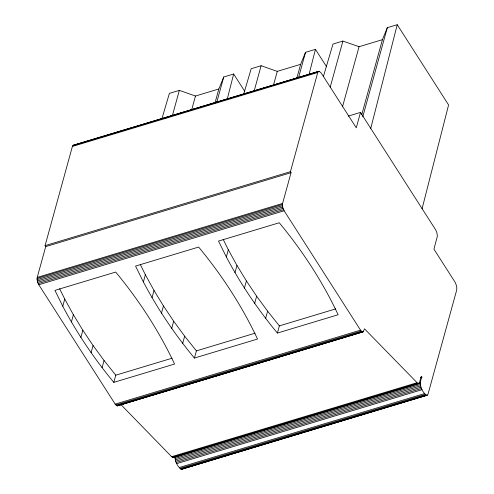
<?xml version="1.0" encoding="UTF-8"?>
<svg xmlns="http://www.w3.org/2000/svg" width="494" height="494" viewBox="0 0 494 494"><rect width="100%" height="100%" fill="white"/><g stroke="black" fill="none" stroke-linecap="round" stroke-linejoin="round"><path stroke-width="0.74" d="M360.509 112.41L435.659 229.846L436.782 232.26L437.381 236.163L433.923 249.149L455.215 282.42L456.709 286.193L456.777 289.756L428.045 394.07L427.242 395.256L426.649 395.342C421.215 391.458 418.541 383.375 421.944 377.194L421.32 376.218L419.344 382.974L418.313 383.511L417.665 383.282L364.498 328.825L363.189 331.851L117.232 405.895L115.188 404.129L38.785 284.742L37.655 282.327L37.087 279.641L37.223 277.406L45.701 246.623L45.071 245.648L72.39 146.465L73.198 145.279L319.149 71.235L321.199 73.001L356.267 127.804L360.509 112.41L348.159 116.133M363.189 331.851L361.923 331.672L360.546 330.171L284.143 210.777L282.648 207.011L282.58 203.448L291.059 172.665L290.435 171.684L317.753 72.507L318.556 71.321M227.364 98.677L233.662 74.007L223.733 77.002L218.854 88.976L214.964 103.085M309.151 74.02L315.45 49.351L305.52 52.345L300.636 64.325L296.752 78.435M370.704 128.601L397.238 24.7L387.302 27.695L382.424 39.668L361.769 114.664M422.055 208.845L448.589 104.944L397.238 24.7M62.769 306.249L54.933 290.379L115.689 272.064C138.962 300.179 159.062 330.98 174.561 364.053L113.805 382.368C94.298 358.786 77.021 333.345 62.769 306.249L64.751 299.068L59.638 288.718M71.42 321.94L73.396 314.758L64.751 299.068M80.862 337.427L82.844 330.245L73.396 314.758M91.087 352.679L93.07 345.497L82.844 330.245M102.073 367.666L104.055 360.484L93.07 345.497M172.381 115.627L179.334 90.383L195.482 96.021L218.854 88.976M113.805 382.368L115.781 375.187L104.055 360.484M143.39 281.951L135.554 266.075L198.644 247.056C221.917 275.177 242.017 305.971 257.516 339.045L194.42 358.064C174.919 334.481 157.642 309.046 143.39 281.951L145.366 274.769L140.259 264.413M191.598 110.131L195.482 96.021M152.035 297.641L154.017 290.46L145.366 274.769M216.78 102.246L223.733 77.002M161.482 313.128L163.458 305.947L154.017 290.46M171.708 328.38L173.684 321.199L163.458 305.947M182.694 343.367L184.67 336.186L173.684 321.199M254.163 90.976L261.122 65.733L277.27 71.371L300.636 64.325M194.42 358.064L196.402 350.882L184.67 336.186M273.386 85.474L277.27 71.371M226.345 256.942L218.509 241.072L279.264 222.757C302.538 250.872 322.638 281.673 338.131 314.746L277.375 333.061C257.874 309.479 240.597 284.038 226.345 256.942L228.321 249.76L223.214 239.411M234.99 272.639L236.972 265.457L228.321 249.76M298.567 77.595L305.52 52.345M244.437 288.119L246.413 280.938L236.972 265.457M254.663 303.372L256.639 296.19L246.413 280.938M265.649 318.364L267.625 311.177L256.639 296.19M330.227 87.111L342.904 41.076L359.058 46.714L382.424 39.668M277.375 333.061L279.357 325.879L267.625 311.177M342.49 106.858L359.058 46.714M362.763 116.794L387.302 27.695M161.995 118.455L169.405 93.378L179.334 90.383M243.783 93.804L251.187 68.722L261.122 65.733M323.391 76.527L332.975 44.071L342.904 41.076M117.825 405.809L118.307 405.376M420.375 383.344L175.012 457.302C175.142 461.822 177.599 466.774 181.286 469.3L230.253 454.344M73.198 145.279L319.149 71.235M72.723 145.711L318.08 71.754M164.354 118.362L166.564 117.696M72.39 146.465L317.753 72.507M45.071 245.648L290.435 171.684M45.701 246.623L291.059 172.665M37.223 277.406L282.58 203.448M37.062 278.425L282.42 204.467M37.087 279.641L282.445 205.677M37.291 280.969L282.648 207.011M37.655 282.327L283.019 208.363M38.168 283.612L283.525 209.647M38.785 284.742L284.143 210.777M115.781 375.187L172.147 358.193M196.402 350.882L255.089 333.191M279.357 325.879L335.716 308.886M115.188 404.129L360.546 330.171M115.868 405.024L361.225 331.066M116.565 405.63L361.923 331.672M119.042 405.154L149.25 396.046M150.726 395.601L185.355 385.166M186.831 384.721L200.089 380.726M201.564 380.281L236.194 369.839M237.67 369.395L272.299 358.959M273.775 358.514L324.614 343.188M326.083 342.743L339.347 338.748M340.823 338.304L360.719 332.308M362.188 331.863L363.664 331.418M117.232 405.895L362.596 331.937M420.474 377.638L421.944 377.194M120.746 404.432L171.628 456.697L416.985 382.739M419.06 382.77L420.53 382.325M171.628 456.697L172.307 457.246L417.665 383.282M184.299 453.819L173.524 457.364L172.307 457.246M185.775 453.375L220.404 442.939M221.874 442.494L256.503 432.059M259.455 431.169L272.719 427.168M274.189 426.723L287.452 422.728M288.928 422.284L308.818 416.288M310.294 415.843L323.558 411.842M325.027 411.403L344.923 405.401M346.399 404.957L359.663 400.961M361.133 400.517L395.762 390.081M397.238 389.636L418.603 383.196M172.949 457.475L418.881 383.406M175.037 458.518L420.394 384.56M175.24 459.852L420.598 385.888M175.611 461.205L420.968 387.247M176.117 462.489L421.481 388.531M176.735 463.619L422.092 389.661M179.242 467.534L424.599 393.576M179.921 468.429L425.278 394.471M180.619 469.034L425.976 395.07M231.723 453.9L266.352 443.458M267.828 443.013L281.092 439.018M282.568 438.573L317.197 428.137M318.667 427.693L353.296 417.251M354.772 416.806L390.878 405.926M392.353 405.481L405.611 401.48M407.087 401.042L426.983 395.039M181.286 469.3L426.649 395.342M181.878 469.214L427.242 395.256M73.791 145.193L74.458 145.458M315.45 49.351L326.633 66.826M233.662 74.007L244.845 91.483"/></g></svg>
